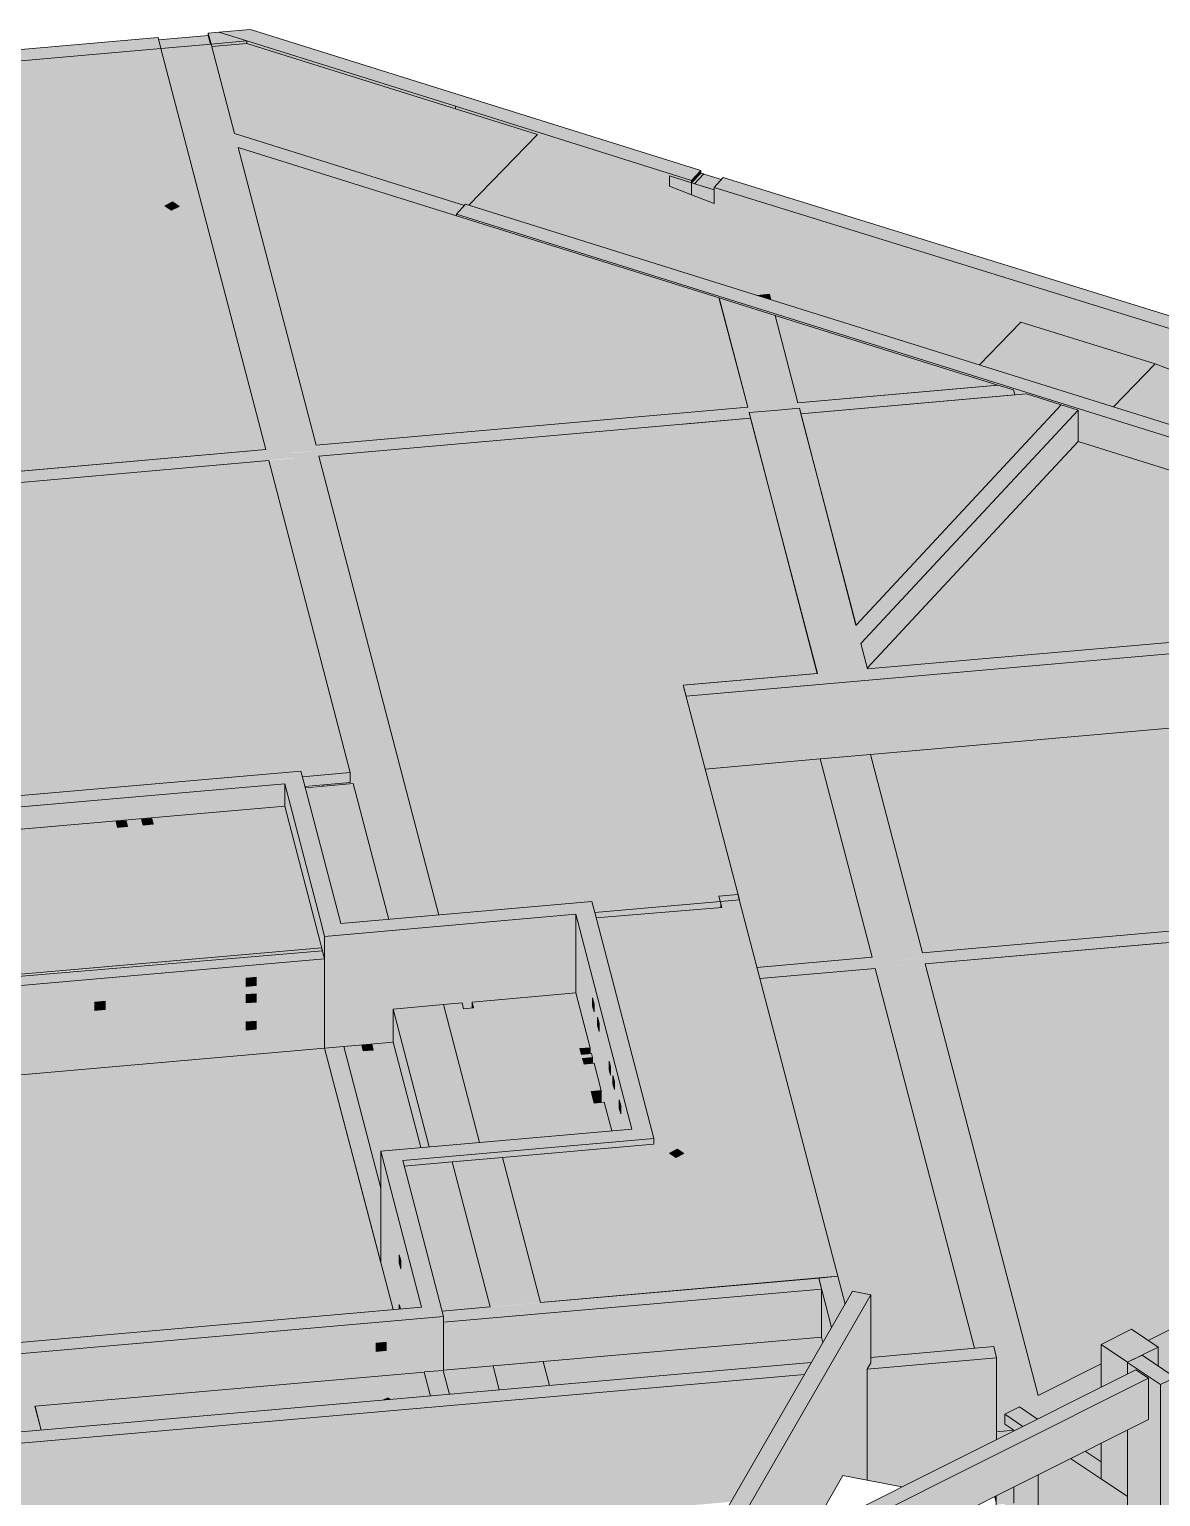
# Model space of a CAD drawing. Extents: x -2131 to 52870, y -3196 to 88043.
# Drawn here: x 13891 to 15005, y 64541 to 65985 of the extents above; entities that cross this region are included whole.
import ezdxf

# ---------------------------------------------------------------- set-up
doc = ezdxf.new("R2010")
doc.units = 0
for name, color, linetype, lineweight in [('A-FLOR', 7, 'Continuous', 25), ('S-BEAM', 7, 'Continuous', 25), ('S-COLS', 7, 'Continuous', 25), ('S-FNDN', 7, 'Continuous', 25)]:
    doc.layers.add(name, color=color, linetype=linetype, lineweight=lineweight)

msp = doc.modelspace()

# ---------------------------------------------------------------- hatches: boundary and pattern name
at = {"layer": 'A-FLOR', "true_color": 0xbfbfbf}
h = msp.add_hatch(color=9, dxfattribs=at)
h.paths.add_polyline_path([(13673.35, 65531.936), (14124.31, 65571.585), (14021.029, 65966.314), (13570.069, 65926.662), (13671.032, 65540.796)], flags=0)
h.paths.add_polyline_path([(14031.455, 65807.134), (14024.919, 65811.522), (14032.488, 65815.31), (14039.023, 65810.923), (14031.917, 65807.365)], flags=0)
h.paths.add_polyline_path([(13607.939, 65820.624), (13601.404, 65825.012), (13608.973, 65828.8), (13615.508, 65824.413)], flags=0)
for points in [[(14319.824, 65811.774), (14321.288, 65812.946), (14324.319, 65811.998), (14391.824, 65881.611), (14105.012, 65971.254), (14071.103, 65968.216), (14093.836, 65882.438), (14318.409, 65812.217)], [(14826.923, 65654.839), (14867.699, 65696.889), (14521.048, 65831.118), (14391.824, 65881.611), (14324.319, 65811.998), (14607.914, 65723.321), (14620.26, 65724.406), (14622.134, 65718.875), (14796.629, 65664.312)], [(14173.745, 65575.931), (14598.758, 65613.306), (14570.622, 65720.838), (14097.087, 65868.907), (14170.134, 65589.732)], [(14031.455, 65807.134), (14032.488, 65807.651), (14032.488, 65815.31), (14024.919, 65811.522), (14025.811, 65810.923)], [(14032.488, 65807.651), (14038.781, 65811.085), (14032.488, 65815.31), (14032.488, 65810.923)], [(14648.192, 65617.653), (14845.206, 65634.978), (14625.7, 65703.615), (14645.977, 65626.119)], [(14958.934, 65613.561), (14999.807, 65655.943), (14867.699, 65696.858), (14826.946, 65654.832), (14952.492, 65615.575)], [(15404.009, 65399.472), (15470.836, 65468.341), (15472.376, 65469.068), (15477.072, 65473.911), (15000.032, 65655.943), (14958.934, 65613.561), (15348.789, 65491.657), (15349.228, 65444.182), (15356.104, 65417.903), (15363.621, 65415.011)], [(14705.478, 65398.713), (14907.258, 65615.575), (14872.926, 65626.226), (14651.042, 65606.763), (14705.313, 65399.345)], [(14294.805, 65113.251), (14445.333, 65126.487), (14448.38, 65115.597), (14581.396, 65127.293), (14589.12, 65133.359), (14535.511, 65339.595), (14667.341, 65351.187), (14601.607, 65602.417), (14176.593, 65565.046), (14294.624, 65113.945)], [(14716.616, 65355.519), (15176.553, 65395.961), (15148.316, 65509.235), (14923.981, 65579.383), (14716.412, 65356.3)], [(13754.814, 65219.51), (14158.839, 65255.035), (14160.297, 65249.46), (14207.508, 65253.611), (14127.159, 65560.695), (13675.924, 65521.022), (13748.801, 65242.494)], [(14705.371, 65398.599), (14705.371, 65399.121), (14705.341, 65398.713)], [(14770.725, 65076.011), (15235.562, 65116.93), (15186.795, 65312.386), (14719.65, 65271.215), (14769.601, 65080.306)], [(14607.876, 65061.675), (14721.292, 65071.659), (14670.191, 65266.962), (14556.841, 65256.865), (14600.622, 65089.398)], [(14162.798, 65239.902), (14207.508, 65243.833), (14207.508, 65253.611), (14160.376, 65249.158), (14162.12, 65242.494)], [(14198.16, 65104.753), (14245.371, 65108.904), (14210.357, 65242.721), (14163.147, 65238.57), (14197.395, 65107.676)], [(14003.578, 65201.738), (14011.936, 65202.605), (14011.936, 65208.329), (14002.103, 65207.376), (14002.658, 65205.255)], [(13978.395, 65199.524), (13986.763, 65200.391), (13986.763, 65206.123), (13976.895, 65205.255), (13978.168, 65200.391)], [(13986.763, 65200.26), (13988.262, 65200.391), (13986.763, 65205.255), (13986.763, 65200.391)], [(14011.936, 65202.473), (14013.434, 65202.605), (14011.936, 65207.463), (14011.936, 65202.605)], [(14449.524, 65110.468), (14571.672, 65120.813), (14571.672, 65126.438), (14448.222, 65115.445), (14448.615, 65113.945)], [(14571.672, 65120.69), (14573.146, 65120.813), (14571.672, 65126.438), (14571.672, 65120.813)], [(14884.746, 64640.236), (14946.724, 64671.26), (14946.724, 64690.485), (14976.62, 64705.45), (14993.236, 64694.542), (15305.22, 64850.71), (15238.418, 65106.017), (14773.569, 65065.143), (14883.851, 64643.655)], [(14719.882, 64677.717), (14822.023, 64686.676), (14724.141, 65060.769), (14610.725, 65050.785), (14694.569, 64730.194), (14701.864, 64742.834), (14719.882, 64739.34), (14719.882, 64688.34)], [(14334.621, 64889.376), (14464.905, 64900.832), (14457.523, 64929.043), (14447.63, 64928.178), (14444.65, 64939.643), (14454.524, 64940.506), (14447.517, 64967.284), (14437.64, 64966.422), (14436.15, 64972.154), (14446.018, 64973.016), (14444.65, 64976.869), (14435.113, 64976.036), (14433.65, 64981.771), (14443.502, 64982.631), (14429.397, 65036.536), (14327.454, 65027.573), (14328.932, 65021.887), (14319.044, 65021.023), (14317.567, 65026.703), (14299.113, 65025.081), (14334.017, 64891.683)], [(14327.454, 65021.758), (14328.932, 65021.887), (14327.454, 65027.573), (14327.454, 65021.887)], [(13865.818, 64691.018), (14249.586, 64724.762), (14182.224, 64982.21), (13798.458, 64948.466), (13865.625, 64691.755)], [(14220.25, 64979.448), (14228.648, 64980.312), (14228.648, 64986.045), (14218.791, 64985.062), (14220.025, 64980.312)], [(14228.648, 64980.182), (14230.138, 64980.312), (14228.648, 64985.916), (14228.648, 64980.312)], [(14435.113, 64976.036), (14443.502, 64976.9), (14443.502, 64982.631), (14433.623, 64981.768), (14434.889, 64976.9)], [(14437.64, 64966.422), (14446.018, 64967.284), (14446.018, 64973.016), (14436.15, 64972.154), (14437.416, 64967.284)], [(14447.63, 64928.178), (14454.524, 64929.043), (14454.524, 64940.506), (14444.65, 64939.643), (14447.406, 64929.043)], [(14528.236, 64874.573), (14529.27, 64875.09), (14529.27, 64882.749), (14521.701, 64878.961), (14522.593, 64878.362)], [(14529.27, 64875.09), (14535.511, 64878.559), (14529.27, 64882.749), (14529.27, 64878.362)], [(14297.964, 64723.312), (14345.174, 64727.463), (14307.833, 64870.176), (14260.657, 64865.897), (14296.938, 64727.236)], [(14394.608, 64731.81), (14394.608, 64731.814), (14391.714, 64742.871)], [(14403.654, 64649.979), (14661.317, 64672.58), (14672.812, 64692.496), (14671.437, 64697.751), (14397.458, 64673.66)], [(13903.237, 64606.086), (14239.56, 64635.586), (14244.544, 64638.08), (14247.254, 64636.261), (14286.357, 64639.69), (14280.167, 64663.347), (13897.068, 64629.661), (13897.069, 64629.66), (13899.037, 64622.137)], [(14305.143, 64641.338), (14354.217, 64645.643), (14348.023, 64669.313), (14298.952, 64664.999), (14304.537, 64643.655)], [(14239.56, 64635.586), (14244.544, 64636.023), (14244.544, 64638.08)], [(14244.544, 64636.023), (14247.254, 64636.261), (14244.544, 64638.08)], [(13903.203, 64606.083), (13903.237, 64606.086), (13898.99, 64622.137)]]:
    msp.add_hatch(color=9, dxfattribs=at).paths.add_polyline_path(points, flags=0)
h = msp.add_hatch(color=9, dxfattribs=at)
h.paths.add_polyline_path([(13795.605, 65047.357), (14180.153, 65078.126), (14142.903, 65220.493), (13808.608, 65191.099), (13810.111, 65185.357), (13800.214, 65184.524), (13798.721, 65190.23), (13784.463, 65188.976), (13785.966, 65183.234), (13776.079, 65182.364), (13774.576, 65188.107), (13759.13, 65186.749), (13789.629, 65070.194)], flags=0)
h.paths.add_polyline_path([(13978.395, 65199.524), (13976.895, 65205.255), (13986.772, 65206.086), (13988.262, 65200.391), (13982.63, 65199.896)], flags=0)
h.paths.add_polyline_path([(14003.578, 65201.738), (14002.081, 65207.463), (14011.969, 65208.205), (14013.434, 65202.605)], flags=0)
h = msp.add_hatch(color=9, dxfattribs=at)
h.paths.add_polyline_path([(14394.61, 64731.81), (14687.448, 64757.559), (14589.103, 65133.345), (14581.396, 65127.293), (14571.672, 65126.438), (14573.146, 65120.813), (14449.642, 65110.021), (14506.338, 64891.683), (14505.935, 64887.595), (14357.268, 64874.523), (14391.154, 64745.015)], flags=0)
h.paths.add_polyline_path([(14357.268, 64874.523), (14357.271, 64874.523), (14377.393, 64874.529)], flags=0)
h.paths.add_polyline_path([(14528.236, 64874.573), (14521.701, 64878.961), (14529.27, 64882.749), (14535.511, 64878.214)], flags=0)
h = msp.add_hatch(color=9, dxfattribs=at)
h.paths.add_polyline_path([(14237.53, 64844.284), (14237.53, 64880.839), (14276.85, 64884.296), (14249.679, 64988.141), (14201.009, 64983.861), (14232.9, 64861.981)], flags=0)
h.paths.add_polyline_path([(14220.25, 64979.448), (14218.76, 64985.181), (14228.648, 64986.045), (14230.138, 64980.312)], flags=0)
h = msp.add_hatch(color=9, dxfattribs=at)
h.paths.add_polyline_path([(15019.735, 64564.2), (15219.024, 64663.956), (15129.161, 64724.286), (15009.998, 64664.637), (15019.735, 64658.1), (15019.735, 64570.88)], flags=0)
h.paths.add_polyline_path([(14946.724, 64574.921), (14946.724, 64593.191), (14931.134, 64585.388)], flags=0)
at = {"layer": 'S-BEAM', "true_color": 0xbfbfbf}
for points in [[(12937.018, 65870.998), (13520.891, 65922.338), (13519.467, 65927.783), (13568.901, 65932.129), (13570.326, 65926.684), (14021.029, 65966.314), (14018.179, 65977.204), (12934.168, 65881.888), (12934.445, 65880.832)], [(14070.463, 65970.661), (14105.768, 65973.765), (14078.023, 65982.466), (14067.614, 65981.551), (14070.291, 65971.321)], [(14069.838, 65970.606), (14070.463, 65970.661), (14067.614, 65981.551), (14067.614, 65979.106), (14069.824, 65970.661)], [(14071.089, 65968.271), (14105.768, 65971.321), (14105.768, 65973.765), (14070.463, 65970.661), (14071.078, 65968.313)], [(14310.924, 65909.427), (14319.965, 65919.115), (14109.211, 65985.208), (14078.023, 65982.466), (14298.908, 65913.196)], [(14310.924, 65906.982), (14310.924, 65909.427), (14105.768, 65973.765), (14105.768, 65971.321), (14309.159, 65907.536)], [(14125.734, 65566.144), (14175.168, 65570.49), (14070.463, 65970.661), (14021.029, 65966.314), (14125.731, 65566.153)], [(14543.555, 65836.471), (14552.557, 65846.171), (14319.965, 65919.115), (14310.924, 65909.427), (14535.511, 65838.994)], [(14521.675, 65830.873), (14521.904, 65840.819), (14543.555, 65834.027), (14543.555, 65836.471), (14310.924, 65909.427), (14310.984, 65906.963), (14393.818, 65880.832), (14521.237, 65831.044)], [(14311.978, 65801.713), (14311.978, 65803.343), (14319.824, 65811.774), (14093.521, 65882.537), (14097.087, 65868.907), (14310.924, 65802.043)], [(14543.556, 65834.027), (14552.557, 65843.727), (14552.557, 65846.171), (14543.555, 65836.471)], [(14555.427, 65842.827), (14555.434, 65842.834), (14555.401, 65842.834)], [(15499.314, 65540.357), (15506.196, 65547.823), (15498.266, 65553.169), (14574.674, 65839.213), (14565.721, 65829.498), (15481.922, 65545.743)], [(15499.314, 65467.022), (15499.314, 65540.357), (14565.721, 65829.498), (14565.721, 65813.639), (14868.108, 65696.731), (15000.081, 65655.924), (15481.922, 65472.409), (15496.206, 65467.985), (15496.206, 65477.763), (15498.033, 65476.914), (15498.262, 65467.348)], [(15339.769, 65481.963), (15348.789, 65491.657), (14320.998, 65813.037), (14311.978, 65803.343), (15245.319, 65511.496)], [(15318.839, 65455.914), (15318.839, 65486.878), (15339.769, 65480.333), (15339.769, 65481.963), (14311.978, 65803.343), (14311.978, 65801.713), (14570.622, 65720.838), (14570.826, 65720.06), (14573.11, 65720.06), (14860.346, 65630.198), (14861.645, 65625.236), (14873.138, 65626.244), (14923.981, 65610.105), (14923.981, 65579.383), (15148.316, 65509.235), (15149.276, 65505.382), (15158.238, 65506.133), (15265.039, 65472.737)], [(14624.9, 65610.035), (14649.615, 65612.208), (14625.7, 65703.615), (14572.608, 65720.217), (14570.826, 65720.06), (14598.76, 65613.306), (14623.546, 65615.209), (14624.332, 65612.203)], [(14621.67, 65719.02), (14620.26, 65724.406), (14609.058, 65722.963), (14618.344, 65720.06)], [(14651.039, 65606.763), (14653.812, 65607.007), (14861.632, 65625.282), (14860.333, 65630.248), (14845.136, 65634.97), (14648.192, 65617.653), (14650.75, 65607.867)], [(14176.593, 65565.046), (14601.604, 65602.416), (14600.277, 65607.875), (14624.9, 65610.035), (14623.475, 65615.48), (14173.745, 65575.931), (14176.303, 65566.153)], [(14667.341, 65351.187), (14716.616, 65355.519), (14649.618, 65612.203), (14600.181, 65607.867), (14667.338, 65351.2)], [(14710.1, 65380.48), (14923.981, 65610.346), (14907.122, 65615.428), (14705.478, 65398.19), (14707.894, 65388.935)], [(14716.412, 65356.3), (14923.981, 65579.383), (14923.808, 65610.16), (14710.166, 65380.229), (14713.968, 65365.662)], [(13675.924, 65521.022), (14151.68, 65563.137), (14150.328, 65568.306), (14125.731, 65566.153), (14124.31, 65571.585), (13673.074, 65531.912), (13675.626, 65522.158)], [(14245.371, 65108.904), (14294.805, 65113.251), (14175.168, 65570.487), (14150.414, 65567.974), (14151.753, 65562.857), (14127.159, 65560.695), (14244.052, 65113.945)], [(14538.052, 65328.678), (15341.742, 65399.345), (15338.892, 65410.235), (14535.202, 65339.568), (14535.511, 65338.389)], [(14556.808, 65256.993), (15341.742, 65326.011), (15341.742, 65399.345), (14538.052, 65328.678), (14554.224, 65266.868)], [(14722.703, 65066.267), (14772.114, 65070.705), (14719.65, 65271.215), (14670.218, 65266.858), (14722.699, 65066.28)], [(13658.444, 65199.896), (14161.688, 65244.146), (14158.436, 65255), (13655.595, 65210.786), (13656.655, 65206.734)], [(14180.347, 65240.082), (14210.357, 65242.721), (14207.508, 65253.611), (14207.508, 65243.833), (14179.998, 65241.414), (14180.153, 65240.822)], [(13658.444, 65177.896), (13774.576, 65188.107), (13776.079, 65182.364), (13784.463, 65183.234), (13784.463, 65188.976), (13798.721, 65190.23), (13800.224, 65184.487), (13808.608, 65185.357), (13808.608, 65191.099), (14142.903, 65220.493), (14142.903, 65242.494), (13658.444, 65199.896), (13658.444, 65179.547)], [(14179.375, 65103.101), (14198.16, 65104.753), (14161.688, 65244.146), (14142.903, 65242.494), (14166.298, 65153.081)], [(14179.375, 65081.101), (14179.375, 65103.101), (14142.903, 65242.494), (14143.229, 65219.247), (14160.541, 65153.081)], [(14182.224, 65092.212), (14448.182, 65115.597), (14445.333, 65126.487), (14179.375, 65103.101), (14182.131, 65092.566)], [(14182.224, 64982.21), (14249.679, 64988.141), (14249.679, 65020.734), (14317.567, 65026.703), (14319.044, 65021.023), (14327.454, 65021.887), (14327.454, 65027.573), (14429.397, 65036.536), (14429.397, 65113.945), (14182.224, 65092.212), (14182.224, 64983.861)], [(14487.553, 64891.683), (14506.338, 64893.335), (14447.779, 65115.562), (14429.397, 65113.945), (14487.121, 64893.335)], [(14773.569, 65065.143), (15263.122, 65108.247), (15261.678, 65113.76), (15249.645, 65112.752), (15260.278, 65119.105), (14770.725, 65076.011), (14773.284, 65066.233)], [(14182.029, 64982.193), (14182.224, 64982.21), (14182.131, 65092.566), (14179.375, 65103.101), (14179.583, 65080.306), (14182.029, 65070.194), (14182.029, 64982.21)], [(13697.766, 65027.614), (14182.029, 65070.194), (14179.958, 65078.109), (13746.171, 65043.01), (13694.917, 65038.503)], [(14610.725, 65050.785), (14748.86, 65062.945), (14747.42, 65068.44), (14722.699, 65066.28), (14721.292, 65071.659), (14607.876, 65061.675), (14610.521, 65051.565)], [(14104.953, 65043.046), (14114.84, 65043.916), (14112.756, 65051.881), (14104.953, 65051.194), (14104.953, 65043.916)], [(14114.84, 65043.916), (14114.84, 65052.064), (14112.848, 65051.526), (14114.387, 65045.646)], [(14104.953, 65026.75), (14114.84, 65027.619), (14112.756, 65035.584), (14104.953, 65034.898), (14104.953, 65027.513)], [(14114.84, 65027.619), (14114.84, 65035.767), (14112.838, 65035.268), (14114.64, 65028.382)], [(13956.096, 65019.365), (13965.983, 65020.234), (13963.899, 65028.199), (13956.096, 65027.513), (13956.096, 65020.234)], [(13965.983, 65020.234), (13965.983, 65028.382), (13963.939, 65028.047), (13964.51, 65025.864)], [(14285.186, 64885.029), (14334.621, 64889.376), (14298.908, 65025.063), (14249.679, 65020.734), (14283.445, 64891.683)], [(14276.85, 64884.296), (14285.186, 64885.029), (14249.679, 65020.734), (14249.679, 64988.141), (14274.917, 64891.683)], [(14446.018, 65023.535), (14447.517, 65023.667), (14447.517, 65025.952), (14446.018, 65031.684), (14446.018, 65025.187)], [(14447.517, 65017.804), (14447.327, 65023.65), (14446.018, 65023.535)], [(14104.953, 64999.86), (14114.84, 65000.73), (14112.756, 65008.695), (14104.953, 65008.009), (14104.953, 65000.73)], [(14114.84, 65000.73), (14114.84, 65008.878), (14112.756, 65008.695), (14113.119, 65007.307)], [(14451.026, 65004.39), (14452.527, 65004.522), (14452.337, 65007.531), (14451.027, 65011.665), (14451.026, 65004.396)], [(14452.525, 64998.658), (14452.527, 64998.658), (14452.527, 65004.522), (14451.027, 65004.39), (14452.519, 64998.682)], [(14237.53, 64770.837), (14237.53, 64844.284), (14201.009, 64983.861), (14182.224, 64982.21), (14232.724, 64789.206)], [(14462.301, 64961.302), (14463.801, 64961.434), (14463.801, 64963.719), (14462.301, 64968.106), (14462.301, 64962.954)], [(14463.801, 64955.571), (14463.801, 64961.434), (14462.301, 64961.302)], [(14466.015, 64947.109), (14467.515, 64947.241), (14467.515, 64949.526), (14466.015, 64955.257), (14466.015, 64948.761)], [(14467.515, 64941.378), (14467.515, 64947.241), (14466.015, 64947.109), (14466.851, 64943.912)], [(14472.261, 64923.237), (14473.761, 64923.369), (14473.761, 64925.654), (14472.261, 64931.385), (14472.261, 64924.889)], [(14473.761, 64917.505), (14473.761, 64923.369), (14472.261, 64923.237)], [(14259.164, 64871.601), (14487.553, 64891.683), (14484.704, 64902.573), (14256.315, 64882.491)], [(14260.623, 64866.025), (14487.553, 64885.979), (14487.553, 64891.683), (14259.164, 64871.601), (14260.614, 64866.061)], [(14487.553, 64885.979), (14506.338, 64887.631), (14505.935, 64893.299), (14487.553, 64891.413), (14487.553, 64887.595)], [(14280.57, 64716.346), (14299.355, 64717.998), (14256.315, 64882.491), (14237.53, 64880.839), (14280.548, 64716.43)], [(14345.174, 64727.463), (14394.608, 64731.81), (14357.261, 64874.523), (14307.833, 64870.176), (14340.582, 64745.015)], [(14255.686, 64770.709), (14257.185, 64770.84), (14257.185, 64773.125), (14255.686, 64778.857), (14255.686, 64770.837)], [(14257.185, 64764.977), (14257.185, 64770.84), (14255.686, 64770.709), (14256.315, 64768.303)], [(14299.355, 64712.294), (14671.484, 64745.015), (14668.484, 64755.891), (14297.998, 64723.184), (14299.355, 64716.346)], [(14681.337, 64707.267), (14694.569, 64730.194), (14687.197, 64757.537), (14668.642, 64755.905), (14678.945, 64716.43)], [(14299.355, 64665.034), (14671.484, 64697.751), (14671.484, 64745.015), (14299.355, 64712.294), (14299.355, 64669.313)], [(14494.611, 64349.018), (14719.882, 64739.34), (14701.864, 64742.834), (14476.593, 64352.513)], [(14672.812, 64692.496), (14681.337, 64707.267), (14671.484, 64744.399), (14671.484, 64697.571)], [(13877.049, 64680.865), (14280.548, 64716.43), (14277.72, 64727.236), (13874.2, 64691.755)], [(14255.686, 64725.298), (14256.88, 64725.403), (14255.686, 64729.967), (14255.686, 64727.236)], [(14280.57, 64663.379), (14299.355, 64665.034), (14298.908, 64717.959), (14280.57, 64716.087), (14280.57, 64664.995)], [(14232.875, 64683.633), (14242.762, 64684.503), (14240.678, 64692.468), (14232.875, 64691.782), (14232.875, 64684.503)], [(14242.762, 64684.503), (14242.762, 64692.651), (14240.794, 64692.025), (14240.931, 64691.503)], [(14354.217, 64645.643), (14403.654, 64649.979), (14397.458, 64673.66), (14348.023, 64669.313), (14352.058, 64653.893)], [(14286.357, 64639.69), (14305.143, 64641.338), (14298.908, 64664.991), (14280.169, 64663.343), (14285.32, 64643.655)], [(14542.175, 64431.43), (14993.236, 64657.215), (14980.818, 64665.552), (14553.986, 64451.895)], [(14542.175, 64390.689), (14993.236, 64616.474), (14993.236, 64657.215), (14542.175, 64431.43), (14542.175, 64425.33)], [(13853.8, 64601.749), (13903.203, 64606.083), (13897.015, 64629.657), (13847.636, 64625.305), (13847.793, 64624.706)], [(14972.677, 64408.74), (14972.677, 64540.644), (14916.753, 64578.189), (14884.601, 64562.095), (14884.601, 64467.87), (14947.966, 64425.33)], [(14972.676, 64540.645), (14972.676, 64540.866), (14946.724, 64558.289), (14946.724, 64574.921), (14931.134, 64585.388), (14916.753, 64578.189), (14972.537, 64540.739)], [(14843.544, 64532.721), (14843.544, 64541.543), (14841.503, 64540.522)]]:
    msp.add_hatch(color=9, dxfattribs=at).paths.add_polyline_path(points, flags=0)
h = msp.add_hatch(color=9, dxfattribs=at)
h.paths.add_polyline_path([(14883.95, 64617.063), (14946.724, 64648.485), (14946.724, 64671.26), (14856.173, 64625.933), (14857.96, 64624.734), (14866.426, 64628.828), (14880.868, 64619.133)], flags=0)
h.paths.add_polyline_path([(15009.998, 64664.637), (15227.367, 64773.444), (15227.367, 64800.329), (15265.211, 64819.272), (15277.629, 64810.935), (15277.629, 64798.603), (15760.967, 65040.545), (15760.967, 65067.429), (15798.811, 65086.373), (15811.229, 65078.036), (15811.229, 65065.704), (16025.353, 65172.886), (16025.353, 65211.182), (14993.236, 64694.295), (15002.762, 64687.9), (15002.762, 64669.495), (15008.716, 64665.497)], flags=0)
h.paths.add_polyline_path([(16081.392, 65227.822), (16088.247, 65231.726), (16078.913, 65237.992), (16071.654, 65234.359), (16081.389, 65227.824)], flags=0)
h = msp.add_hatch(color=9, dxfattribs=at)
h.paths.add_polyline_path([(14464.905, 64900.832), (14484.704, 64902.573), (14429.397, 65113.945), (14429.397, 65036.536), (14443.502, 64982.631), (14443.502, 64976.769), (14445.001, 64976.9), (14446.018, 64972.154), (14446.018, 64967.153), (14447.63, 64966.853), (14454.524, 64940.506), (14454.524, 64928.781), (14457.523, 64929.043), (14464.449, 64902.573)], flags=0)
h.paths.add_polyline_path([(14473.761, 64917.505), (14472.261, 64924.889), (14472.261, 64931.385), (14473.761, 64925.654), (14473.761, 64923.237)], flags=0)
h.paths.add_polyline_path([(14467.515, 64941.378), (14466.015, 64948.761), (14466.015, 64955.257), (14467.515, 64948.761), (14467.515, 64942.377)], flags=0)
h.paths.add_polyline_path([(14463.801, 64955.571), (14462.301, 64961.302), (14462.301, 64969.451), (14463.801, 64962.954), (14463.801, 64961.302)], flags=0)
h.paths.add_polyline_path([(14452.527, 64998.658), (14452.519, 64998.682), (14451.026, 65004.396), (14451.027, 65012.538), (14452.527, 65005.507)], flags=0)
h.paths.add_polyline_path([(14447.517, 65017.804), (14446.018, 65023.535), (14446.018, 65031.684), (14447.517, 65025.187), (14447.517, 65023.034)], flags=0)
h = msp.add_hatch(color=9, dxfattribs=at)
h.paths.add_polyline_path([(13697.766, 64939.612), (14182.029, 64982.21), (14182.029, 65070.194), (13697.766, 65027.614), (13697.766, 64939.747)], flags=0)
h.paths.add_polyline_path([(13806.985, 64973.66), (13806.985, 64981.809), (13816.871, 64982.678), (13816.871, 64974.53)], flags=0)
h.paths.add_polyline_path([(14104.953, 64999.86), (14104.953, 65008.009), (14114.84, 65008.878), (14114.84, 65000.73)], flags=0)
h.paths.add_polyline_path([(13806.985, 65000.55), (13806.985, 65008.698), (13816.871, 65009.567), (13816.871, 65001.419)], flags=0)
h.paths.add_polyline_path([(13806.985, 65016.846), (13806.985, 65024.995), (13816.871, 65025.864), (13816.871, 65017.716)], flags=0)
h.paths.add_polyline_path([(13956.096, 65019.365), (13956.096, 65027.513), (13965.983, 65028.382), (13965.983, 65020.234)], flags=0)
h.paths.add_polyline_path([(14104.953, 65026.75), (14104.953, 65034.898), (14114.84, 65035.767), (14114.778, 65027.614), (14113.634, 65027.513)], flags=0)
h.paths.add_polyline_path([(14104.953, 65043.046), (14104.953, 65051.194), (14114.84, 65052.064), (14114.84, 65043.916)], flags=0)
h = msp.add_hatch(color=9, dxfattribs=at)
h.paths.add_polyline_path([(14843.839, 64604.452), (14860.841, 64605.947), (14851.922, 64611.934), (14851.922, 64621.712), (14857.96, 64624.734), (14856.173, 64625.933), (14884.746, 64640.236), (14773.569, 65065.12), (14724.141, 65060.769), (14822.023, 64686.676), (14840.996, 64688.34), (14843.839, 64677.449), (14843.839, 64604.523)], flags=0)
h.paths.add_polyline_path([(14748.86, 65062.945), (14773.562, 65065.169), (14772.114, 65070.611), (14747.42, 65068.44), (14748.498, 65064.327)], flags=0)
h = msp.add_hatch(color=9, dxfattribs=at)
h.paths.add_polyline_path([(14249.586, 64724.762), (14255.686, 64725.298), (14255.686, 64729.967), (14257.185, 64725.43), (14277.72, 64727.236), (14237.53, 64880.287), (14237.564, 64770.709), (14248.938, 64727.236)], flags=0)
h.paths.add_polyline_path([(14257.185, 64764.977), (14255.686, 64772.433), (14255.686, 64778.857), (14257.185, 64772.489)], flags=0)
h = msp.add_hatch(color=9, dxfattribs=at)
h.paths.add_polyline_path([(14521.779, 64265.718), (14537.307, 64292.623), (14562.667, 64287.675), (14592.845, 64339.963), (14592.845, 64388.852), (14614.921, 64427.103), (14542.175, 64390.689), (14542.175, 64431.43), (14494.611, 64349.018), (14494.611, 64275.684), (14497.994, 64281.545), (14519.453, 64267.266)], flags=0)
h.paths.add_polyline_path([(14640.415, 64422.386), (14654.601, 64446.965), (14615.291, 64427.289), (14632.44, 64423.943)], flags=0)
h.paths.add_polyline_path([(14553.986, 64451.895), (14670.335, 64510.135), (14670.335, 64523.118), (14692.935, 64561.524), (14716.267, 64556.971), (14716.267, 64666.26), (14719.882, 64672.524), (14719.882, 64739.34), (14603.328, 64537.388)], flags=0)
h = msp.add_hatch(color=9, dxfattribs=at)
h.paths.add_polyline_path([(13877.049, 64627.899), (14280.57, 64663.632), (14280.57, 64716.346), (13877.049, 64680.865), (13877.049, 64627.901)], flags=0)
h.paths.add_polyline_path([(14232.875, 64683.633), (14232.875, 64691.782), (14242.762, 64692.651), (14242.762, 64684.503)], flags=0)
h = msp.add_hatch(color=9, dxfattribs=at)
h.paths.add_polyline_path([(13285.084, 64540.726), (14654.545, 64660.846), (14661.317, 64672.58), (13285.084, 64551.865), (13285.084, 64540.728)], flags=0)
h.paths.add_polyline_path([(14716.267, 64666.26), (14843.839, 64677.449), (14840.996, 64688.34), (14719.882, 64677.449), (14719.882, 64672.524), (14718.483, 64670.099)], flags=0)
h = msp.add_hatch(color=9, dxfattribs=at)
h.paths.add_polyline_path([(13285.084, 64421.76), (14582.224, 64535.537), (14654.545, 64660.846), (13285.084, 64540.726), (13285.084, 64526.999)], flags=0)
h.paths.add_polyline_path([(14750.48, 64550.296), (14750.584, 64550.305), (14843.839, 64596.985), (14843.839, 64677.449), (14716.267, 64666.26), (14716.267, 64556.971), (14719.882, 64556.266)], flags=0)
h = msp.add_hatch(color=9, dxfattribs=at)
h.paths.add_polyline_path([(14843.544, 64532.721), (14860.841, 64534.242), (14860.841, 64550.201), (14843.544, 64541.543), (14843.544, 64534.242)], flags=0)
h.paths.add_polyline_path([(14843.839, 64596.985), (14860.841, 64605.947), (14843.839, 64604.452), (14843.839, 64599.774)], flags=0)
at = {"layer": 'S-COLS', "true_color": 0xc0c0c0}
for points in [[(14021.029, 65966.314), (14069.824, 65970.661), (14067.614, 65979.106), (14018.805, 65974.814), (14020.531, 65968.216)], [(14565.651, 65827.096), (14565.721, 65827.171), (14565.958, 65829.755), (14572.941, 65837.332), (14552.557, 65843.727), (14543.556, 65834.027), (14563.988, 65827.617)], [(14565.651, 65813.688), (14565.651, 65827.096), (14521.676, 65840.888), (14521.676, 65830.874), (14554.99, 65817.854)], [(14565.651, 65813.688), (14565.721, 65814.109), (14565.651, 65814.017)], [(15005.354, 64386.802), (15005.354, 64650.902), (14972.676, 64672.84), (14972.676, 64661.476), (14980.818, 64665.552), (14993.236, 64657.215), (14993.236, 64616.474), (14972.676, 64606.182), (14972.677, 64408.739), (15005.351, 64386.804)], [(15005.355, 64518.706), (15019.735, 64525.904), (15019.735, 64658.1), (15005.354, 64650.902), (15005.354, 64518.707)], [(14869.57, 64609.865), (14883.95, 64617.063), (14866.139, 64628.828), (14851.922, 64621.712), (14866.487, 64611.934)]]:
    msp.add_hatch(color=9, dxfattribs=at).paths.add_polyline_path(points, flags=0)
at = {"layer": 'S-COLS', "lineweight": 9, "true_color": 0x8080ff}
msp.add_hatch(color=171, dxfattribs=at).paths.add_polyline_path([(14972.866, 64672.934), (15002.76, 64687.902), (14976.62, 64705.45), (14946.724, 64690.485), (14972.863, 64672.936)], flags=0)
at = {"layer": 'S-COLS', "true_color": 0x0080ff}
h = msp.add_hatch(color=150, dxfattribs=at)
h.paths.add_polyline_path([(14972.676, 64540.866), (14972.676, 64606.182), (14946.724, 64593.191), (14946.724, 64558.289), (14960.916, 64548.761)], flags=0)
h.paths.add_polyline_path([(14946.724, 64648.485), (14972.676, 64661.476), (14972.676, 64673.062), (14946.724, 64690.485), (14946.724, 64657.215)], flags=0)
msp.add_hatch(color=150, dxfattribs=at).paths.add_polyline_path([(15002.762, 64669.495), (15002.762, 64687.9), (14987.057, 64680.038), (14999.472, 64671.703)], flags=0)
at = {"layer": 'S-COLS', "true_color": 0x8080ff}
msp.add_hatch(color=171, dxfattribs=at).paths.add_polyline_path([(15005.354, 64650.902), (15019.735, 64658.1), (14987.057, 64680.038), (14972.866, 64672.713), (15002.762, 64652.642)], flags=0)
at = {"layer": 'S-COLS', "true_color": 0xc0c0c0}
h = msp.add_hatch(color=9, dxfattribs=at)
h.paths.add_polyline_path([(14884.6, 64467.869), (14884.6, 64562.095), (14860.841, 64550.201), (14860.841, 64534.242), (14851.922, 64533.458), (14851.922, 64489.808), (14868.174, 64478.897)], flags=0)
h.paths.add_polyline_path([(14860.841, 64605.495), (14869.57, 64609.865), (14851.922, 64621.712), (14851.922, 64611.934), (14860.841, 64605.947)], flags=0)

# ---------------------------------------------------------------- linework, layer by layer
at = {"layer": 'A-FLOR', "lineweight": 9}
for p, q in [((14021.029, 65966.314), (13570.069, 65926.662)), ((14124.31, 65571.585), (14021.029, 65966.314)), ((14105.768, 65971.321), (14071.089, 65968.271)), ((14391.824, 65881.611), (14105.768, 65971.321)), ((14391.824, 65881.612), (14324.319, 65811.998)), ((14311.978, 65801.713), (14097.087, 65868.907)), ((14097.087, 65868.907), (14173.745, 65575.931)), ((14024.919, 65811.522), (14032.488, 65815.31)), ((14032.488, 65815.31), (14039.023, 65810.923)), ((14032.488, 65815.31), (14032.488, 65807.651)), ((14031.455, 65807.134), (14024.919, 65811.522)), ((14039.023, 65810.923), (14031.455, 65807.134)), ((14570.622, 65720.838), (14311.978, 65801.713)), ((14598.758, 65613.306), (14570.622, 65720.838)), ((14845.206, 65634.978), (14625.7, 65703.615)), ((14625.7, 65703.615), (14648.192, 65617.653)), ((14826.923, 65654.839), (14867.699, 65696.889)), ((14867.699, 65696.858), (14826.946, 65654.832)), ((14999.98, 65655.889), (14867.699, 65696.858)), ((15000.032, 65655.943), (14958.934, 65613.561)), ((15477.072, 65473.911), (15000.032, 65655.943)), ((14648.192, 65617.653), (14845.211, 65634.977)), ((14173.745, 65575.931), (14598.758, 65613.306)), ((14873.138, 65626.244), (14651.042, 65606.763)), ((14705.478, 65398.713), (14907.258, 65615.575)), ((14907.258, 65615.575), (14873.138, 65626.244)), ((14601.607, 65602.417), (14535.511, 65596.605)), ((14667.341, 65351.187), (14601.607, 65602.417)), ((14651.042, 65606.763), (14705.478, 65398.713)), ((13673.35, 65531.936), (14124.31, 65571.585)), ((14923.981, 65579.383), (14716.412, 65356.3)), ((15148.316, 65509.235), (14923.981, 65579.383)), ((14127.159, 65560.695), (13675.924, 65521.022)), ((14207.508, 65253.611), (14127.159, 65560.695)), ((14176.593, 65565.046), (14294.805, 65113.251)), ((14535.202, 65339.568), (14667.341, 65351.187)), ((14590.534, 65128.096), (14535.202, 65339.568)), ((15186.82, 65312.389), (14719.625, 65271.309)), ((14670.191, 65266.962), (14556.808, 65256.993)), ((14721.292, 65071.659), (14670.191, 65266.962)), ((14719.625, 65271.309), (14770.725, 65076.011)), ((14160.297, 65249.46), (14207.508, 65253.611)), ((14207.508, 65253.611), (14207.508, 65243.833)), ((14207.508, 65243.833), (14162.798, 65239.902)), ((14210.357, 65242.721), (14163.147, 65238.57)), ((14245.371, 65108.904), (14210.357, 65242.721)), ((14142.903, 65220.493), (13808.608, 65191.099)), ((14002.081, 65207.463), (14011.936, 65208.329)), ((14011.936, 65208.329), (14013.434, 65202.605)), ((14011.936, 65202.473), (14011.936, 65208.329)), ((14180.153, 65078.126), (14142.903, 65220.493)), ((13976.895, 65205.255), (13986.763, 65206.123)), ((13978.395, 65199.524), (13976.895, 65205.255)), ((13988.262, 65200.391), (13978.395, 65199.524)), ((13986.763, 65206.123), (13988.262, 65200.391)), ((13986.763, 65200.26), (13986.763, 65206.123)), ((14003.578, 65201.738), (14002.081, 65207.463)), ((14013.434, 65202.605), (14003.578, 65201.738)), ((14448.185, 65115.58), (14590.534, 65128.096)), ((14589.12, 65133.359), (14570.294, 65131.701)), ((14570.294, 65131.701), (14573.146, 65120.813)), ((14687.448, 64757.559), (14589.12, 65133.359)), ((14573.146, 65120.813), (14449.524, 65110.468)), ((14770.725, 65076.011), (15235.562, 65116.93)), ((13796.053, 65045.646), (14180.153, 65078.126)), ((14180.153, 65078.126), (14180.153, 65077.363)), ((15005.996, 65085.581), (14773.569, 65065.143)), ((14607.876, 65061.675), (14721.292, 65071.659)), ((14773.569, 65065.143), (14884.746, 64640.236)), ((14724.141, 65060.769), (14610.725, 65050.785)), ((14822.023, 64686.676), (14724.141, 65060.769)), ((14429.397, 65036.536), (14327.454, 65027.573)), ((14443.502, 64982.631), (14429.397, 65036.536)), ((14317.567, 65026.703), (14299.113, 65025.081)), ((14299.113, 65025.081), (14334.621, 64889.376)), ((14319.044, 65021.023), (14317.567, 65026.703)), ((14328.932, 65021.887), (14319.044, 65021.023)), ((14327.454, 65027.573), (14328.932, 65021.887)), ((14327.454, 65021.758), (14327.454, 65027.573)), ((14182.224, 64982.21), (13798.458, 64948.466)), ((14249.586, 64724.762), (14182.224, 64982.21)), ((14249.679, 64988.141), (14201.009, 64983.861)), ((14201.009, 64983.861), (14237.53, 64844.284)), ((14218.76, 64985.181), (14228.648, 64986.045)), ((14220.25, 64979.448), (14218.76, 64985.181)), ((14230.138, 64980.312), (14220.25, 64979.448)), ((14228.648, 64986.045), (14230.138, 64980.312)), ((14228.648, 64980.182), (14228.648, 64986.045)), ((14276.85, 64884.296), (14249.679, 64988.141)), ((14433.623, 64981.768), (14443.502, 64982.631)), ((14435.113, 64976.036), (14433.623, 64981.768)), ((14445.001, 64976.9), (14435.113, 64976.036)), ((14443.502, 64982.631), (14443.502, 64976.769)), ((14446.018, 64973.016), (14445.001, 64976.9)), ((14436.15, 64972.154), (14446.018, 64973.016)), ((14437.64, 64966.422), (14436.15, 64972.154)), ((14447.517, 64967.284), (14437.64, 64966.422)), ((14446.018, 64973.016), (14446.018, 64967.153)), ((14454.524, 64940.506), (14447.517, 64967.284)), ((14444.65, 64939.643), (14454.524, 64940.506)), ((14447.63, 64928.178), (14444.65, 64939.643)), ((14454.524, 64940.506), (14454.524, 64928.781)), ((14457.523, 64929.043), (14447.63, 64928.178)), ((14464.905, 64900.832), (14457.523, 64929.043)), ((14505.935, 64887.595), (14357.268, 64874.523)), ((14521.701, 64878.961), (14529.27, 64882.749)), ((14528.236, 64874.573), (14521.701, 64878.961)), ((14535.805, 64878.362), (14528.236, 64874.573)), ((14529.27, 64882.749), (14535.805, 64878.362)), ((14529.27, 64882.749), (14529.27, 64875.09)), ((14307.834, 64870.177), (14260.623, 64866.025)), ((14357.268, 64874.523), (14394.61, 64731.81)), ((14993.025, 64694.437), (15305.22, 64850.71)), ((14394.61, 64731.81), (14687.448, 64757.559)), ((14297.964, 64723.312), (14345.175, 64727.463)), ((14671.437, 64697.751), (14397.458, 64673.66)), ((14672.812, 64692.496), (14671.437, 64697.751)), ((14397.458, 64673.66), (14403.654, 64649.979)), ((14280.167, 64663.347), (13897.068, 64629.661)), ((14286.357, 64639.69), (14280.167, 64663.347)), ((14298.952, 64664.999), (14305.143, 64641.338)), ((14348.024, 64669.313), (14299.355, 64665.034)), ((14884.746, 64640.236), (14946.724, 64671.26)), ((14239.56, 64635.586), (14244.544, 64638.08)), ((14244.544, 64638.08), (14247.254, 64636.261)), ((14244.544, 64638.08), (14244.544, 64636.023)), ((13897.068, 64629.661), (13903.237, 64606.086))]:
    msp.add_line(p, q, dxfattribs=at)
at = {"layer": 'S-BEAM', "lineweight": 9}
for p, q in [((14018.179, 65977.204), (12934.168, 65881.888)), ((14021.029, 65966.314), (14018.179, 65977.204)), ((14078.023, 65982.466), (14067.614, 65981.551)), ((14067.614, 65981.551), (14070.463, 65970.661)), ((14067.614, 65979.106), (14067.614, 65981.551)), ((14070.463, 65970.661), (14105.768, 65973.765)), ((14109.211, 65985.208), (14078.023, 65982.466)), ((14078.023, 65982.466), (14105.768, 65973.765)), ((14105.768, 65973.765), (14078.023, 65982.466)), ((14105.768, 65973.765), (14310.924, 65909.427)), ((14105.768, 65971.321), (14105.768, 65973.765)), ((14319.965, 65919.115), (14109.211, 65985.208)), ((13570.326, 65926.684), (14021.029, 65966.314)), ((14070.463, 65970.661), (14021.029, 65966.314)), ((14021.029, 65966.314), (14124.31, 65571.585)), ((14093.521, 65882.537), (14070.463, 65970.661)), ((14552.557, 65846.171), (14319.965, 65919.115)), ((14310.924, 65906.983), (14310.924, 65909.427)), ((14310.924, 65909.427), (14543.555, 65836.471)), ((14310.924, 65909.427), (14310.924, 65906.983)), ((14319.824, 65811.774), (14093.521, 65882.537)), ((14173.745, 65575.931), (14097.087, 65868.907)), ((14097.087, 65868.907), (14311.978, 65801.713)), ((14543.555, 65836.471), (14552.557, 65846.171)), ((14552.557, 65843.727), (14543.555, 65834.027)), ((14552.557, 65843.727), (14543.555, 65834.027)), ((14552.557, 65846.171), (14552.557, 65843.727)), ((14555.434, 65842.834), (14552.557, 65843.727)), ((14521.675, 65830.873), (14521.675, 65840.889)), ((14521.675, 65840.889), (14543.555, 65834.027)), ((14543.555, 65834.027), (14543.555, 65836.471)), ((14543.555, 65834.027), (14543.555, 65822.323)), ((14543.558, 65834.026), (14546.471, 65833.123)), ((14555.434, 65842.834), (14546.471, 65833.123)), ((14565.721, 65829.498), (14574.674, 65839.213)), ((14565.721, 65813.639), (14565.721, 65829.498)), ((14565.721, 65829.498), (15499.314, 65540.357)), ((15498.266, 65553.169), (14574.674, 65839.213)), ((14311.978, 65803.343), (14320.998, 65813.037)), ((14311.978, 65801.713), (14311.978, 65803.343)), ((14311.978, 65803.343), (15339.769, 65481.963)), ((15348.789, 65491.657), (14320.998, 65813.037)), ((14570.826, 65720.06), (14572.608, 65720.217)), ((14570.826, 65720.06), (14598.758, 65613.306)), ((14625.7, 65703.615), (14572.608, 65720.217)), ((14607.914, 65723.321), (14620.26, 65724.406)), ((14620.26, 65724.406), (14621.67, 65719.02)), ((14648.192, 65617.653), (14625.7, 65703.615)), ((14845.206, 65634.978), (14648.192, 65617.653)), ((14845.206, 65634.978), (14860.333, 65630.248)), ((14860.333, 65630.248), (14861.632, 65625.282)), ((14598.758, 65613.306), (14173.745, 65575.931)), ((14624.9, 65610.035), (14649.617, 65612.208)), ((14649.618, 65612.203), (14624.9, 65610.035)), ((14649.615, 65612.208), (14651.038, 65606.763)), ((14705.371, 65398.599), (14649.618, 65612.203)), ((14651.042, 65606.763), (14861.632, 65625.282)), ((14907.258, 65615.575), (14705.478, 65398.713)), ((14923.981, 65610.346), (14907.258, 65615.575)), ((14176.594, 65565.042), (14601.607, 65602.416)), ((14600.181, 65607.867), (14624.9, 65610.035)), ((14624.9, 65610.035), (14600.181, 65607.867)), ((14601.604, 65602.416), (14600.181, 65607.867)), ((14600.181, 65607.867), (14667.181, 65351.172)), ((14710.1, 65380.48), (14923.981, 65610.346)), ((14923.981, 65579.383), (14923.981, 65610.346)), ((14124.31, 65571.585), (13673.35, 65531.936)), ((13675.924, 65521.022), (14127.159, 65560.695)), ((14127.159, 65560.695), (14207.508, 65253.611)), ((14294.805, 65113.251), (14176.593, 65565.046)), ((15338.892, 65410.235), (14716.616, 65355.519)), ((14538.052, 65328.678), (15341.742, 65399.345)), ((14705.478, 65398.713), (14705.371, 65398.599)), ((14716.616, 65355.519), (14710.1, 65380.48)), ((14667.181, 65351.172), (14535.202, 65339.568)), ((14535.202, 65339.568), (14538.052, 65328.678)), ((14670.216, 65266.868), (14719.65, 65271.215)), ((14670.216, 65266.868), (14721.292, 65071.659)), ((14770.725, 65076.011), (14719.65, 65271.215)), ((14158.839, 65255.035), (13674.38, 65212.438)), ((14161.688, 65244.146), (14158.839, 65255.035)), ((13658.444, 65199.896), (14142.903, 65242.494)), ((14142.903, 65242.494), (14179.375, 65103.101)), ((14142.903, 65242.494), (14142.903, 65220.493)), ((14198.16, 65104.753), (14161.688, 65244.146)), ((14180.347, 65240.082), (14179.998, 65241.414)), ((14210.357, 65242.721), (14245.371, 65108.904)), ((14445.333, 65126.487), (14198.16, 65104.753)), ((14448.182, 65115.597), (14445.333, 65126.487)), ((14182.224, 65092.212), (14429.397, 65113.945)), ((14429.397, 65113.945), (14484.704, 64902.573)), ((14429.397, 65113.945), (14429.397, 65036.536)), ((14506.338, 64893.335), (14448.182, 65115.597)), ((15260.278, 65119.105), (14770.725, 65076.011)), ((14179.375, 65103.101), (14182.224, 65092.212)), ((14182.224, 65092.212), (14182.224, 64982.21)), ((14773.575, 65065.121), (15238.412, 65106.04)), ((14179.18, 65081.084), (13795.605, 65047.357)), ((14179.18, 65081.084), (14182.029, 65070.194)), ((13697.766, 65027.614), (14182.029, 65070.194)), ((14182.029, 65070.194), (14182.029, 64982.193)), ((14721.292, 65071.659), (14607.876, 65061.675)), ((14884.746, 64640.236), (14773.575, 65065.121)), ((14104.953, 65051.194), (14114.84, 65052.064)), ((14104.953, 65043.046), (14104.953, 65051.194)), ((14114.84, 65043.916), (14112.756, 65051.881)), ((14114.84, 65052.064), (14114.84, 65043.916)), ((14610.725, 65050.785), (14724.141, 65060.769)), ((14724.141, 65060.769), (14822.023, 64686.676)), ((14114.84, 65043.916), (14104.953, 65043.046)), ((14104.953, 65034.898), (14114.84, 65035.767)), ((14104.953, 65026.75), (14104.953, 65034.898)), ((14114.84, 65027.619), (14112.756, 65035.584)), ((14114.84, 65035.767), (14114.84, 65027.619)), ((13956.096, 65027.513), (13965.983, 65028.382)), ((13956.096, 65019.365), (13956.096, 65027.513)), ((13965.983, 65020.234), (13956.096, 65019.365)), ((13965.983, 65020.234), (13963.899, 65028.199)), ((13965.983, 65028.382), (13965.983, 65020.234)), ((14114.84, 65027.619), (14104.953, 65026.75)), ((14299.113, 65025.081), (14249.679, 65020.734)), ((14249.679, 65020.734), (14285.186, 64885.029)), ((14249.679, 65020.734), (14249.679, 64988.141)), ((14334.621, 64889.376), (14299.113, 65025.081)), ((14446.018, 65031.684), (14447.517, 65025.952)), ((14446.018, 65023.535), (14446.018, 65031.684)), ((14447.517, 65023.667), (14446.018, 65023.535)), ((14447.517, 65017.804), (14446.018, 65023.535)), ((14447.517, 65025.952), (14447.517, 65017.804)), ((14104.953, 65008.009), (14114.84, 65008.878)), ((14104.953, 64999.86), (14104.953, 65008.009)), ((14114.84, 65000.73), (14112.756, 65008.695)), ((14114.84, 65008.878), (14114.84, 65000.73)), ((14451.027, 65012.538), (14452.527, 65006.807)), ((14451.027, 65004.39), (14451.027, 65012.538)), ((14452.527, 65006.807), (14452.527, 64998.658)), ((14114.84, 65000.73), (14104.953, 64999.86)), ((14452.527, 65004.522), (14451.027, 65004.39)), ((14452.527, 64998.658), (14451.027, 65004.39)), ((14182.224, 64982.21), (14201.009, 64983.861)), ((14182.224, 64982.21), (14237.53, 64770.837)), ((14237.53, 64844.284), (14201.009, 64983.861)), ((14462.301, 64969.451), (14463.801, 64963.719)), ((14462.301, 64961.302), (14462.301, 64969.451)), ((14463.801, 64963.719), (14463.801, 64955.571)), ((14463.801, 64961.434), (14462.301, 64961.302)), ((14463.801, 64955.571), (14462.301, 64961.302)), ((14466.015, 64955.257), (14467.515, 64949.526)), ((14466.015, 64947.109), (14466.015, 64955.257)), ((14467.515, 64949.526), (14467.515, 64941.378)), ((14467.515, 64947.241), (14466.015, 64947.109)), ((14467.515, 64941.378), (14466.015, 64947.109)), ((14472.261, 64931.385), (14473.761, 64925.654)), ((14472.261, 64923.237), (14472.261, 64931.385)), ((14473.761, 64923.369), (14472.261, 64923.237)), ((14473.761, 64917.505), (14472.261, 64923.237)), ((14473.761, 64925.654), (14473.761, 64917.505)), ((14484.704, 64902.573), (14256.315, 64882.491)), ((14259.164, 64871.601), (14487.553, 64891.683)), ((14487.553, 64891.683), (14506.338, 64893.335)), ((14506.338, 64893.335), (14506.338, 64887.631)), ((14256.315, 64882.491), (14237.53, 64880.839)), ((14237.53, 64880.839), (14277.72, 64727.236)), ((14237.53, 64880.839), (14237.53, 64770.837)), ((14299.355, 64717.998), (14259.164, 64871.601)), ((14307.833, 64870.176), (14357.267, 64874.523)), ((14307.833, 64870.176), (14345.174, 64727.463)), ((14394.608, 64731.81), (14357.267, 64874.523)), ((15305.219, 64850.71), (14993.025, 64694.437)), ((14255.686, 64778.857), (14257.185, 64773.125)), ((14255.686, 64770.709), (14255.686, 64778.857)), ((14257.185, 64770.84), (14255.686, 64770.709)), ((14257.185, 64764.977), (14255.686, 64770.709)), ((14257.185, 64773.125), (14257.185, 64764.977)), ((14668.642, 64755.905), (14394.61, 64731.81)), ((14687.427, 64757.557), (14668.642, 64755.905)), ((14668.642, 64755.905), (14681.337, 64707.267)), ((14671.484, 64745.015), (14668.642, 64755.905)), ((14694.569, 64730.194), (14687.427, 64757.557)), ((14299.355, 64712.294), (14671.484, 64745.015)), ((14701.864, 64742.834), (14476.593, 64352.513)), ((14553.986, 64451.895), (14719.882, 64739.34)), ((14671.484, 64697.755), (14671.484, 64745.015)), ((14701.864, 64742.834), (14719.882, 64739.34)), ((14719.882, 64739.34), (14719.882, 64672.524)), ((14277.72, 64727.236), (13874.2, 64691.755)), ((14255.686, 64729.967), (14256.88, 64725.403)), ((14255.686, 64725.298), (14255.686, 64729.967)), ((14280.57, 64716.346), (14299.355, 64717.998)), ((14345.175, 64727.463), (14297.964, 64723.312)), ((14299.355, 64717.998), (14299.355, 64665.034)), ((13877.049, 64680.865), (14280.57, 64716.346)), ((14299.355, 64712.294), (14299.355, 64665.034)), ((14232.875, 64691.782), (14242.762, 64692.651)), ((14232.875, 64683.633), (14232.875, 64691.782)), ((14242.762, 64684.503), (14240.678, 64692.468)), ((14242.762, 64692.651), (14242.762, 64684.503)), ((14840.996, 64688.34), (14719.882, 64677.717)), ((14840.996, 64688.34), (14843.839, 64677.449)), ((14242.762, 64684.503), (14232.875, 64683.633)), ((14397.458, 64673.66), (14348.023, 64669.313)), ((14403.654, 64649.979), (14397.458, 64673.66)), ((14716.267, 64666.26), (14843.839, 64677.449)), ((14843.839, 64677.449), (14843.839, 64596.985)), ((14661.317, 64672.58), (13285.084, 64551.865)), ((13285.084, 64540.726), (14654.545, 64660.846)), ((14280.169, 64663.343), (14286.357, 64639.69)), ((14280.57, 64663.379), (14298.954, 64664.995)), ((14305.144, 64641.338), (14298.954, 64664.995)), ((14348.023, 64669.313), (14354.217, 64645.643)), ((14980.818, 64665.552), (14553.986, 64451.895)), ((14716.267, 64666.26), (14719.882, 64672.524)), ((14716.267, 64556.971), (14716.267, 64666.26)), ((14946.724, 64671.26), (14884.746, 64640.236)), ((14993.236, 64657.215), (14980.818, 64665.552)), ((14542.175, 64431.43), (14993.236, 64657.215)), ((14993.236, 64616.474), (14993.236, 64657.215)), ((13903.203, 64606.083), (13897.016, 64629.66)), ((14542.175, 64390.689), (14993.236, 64616.474)), ((14843.839, 64604.452), (14860.841, 64605.947)), ((14860.841, 64605.947), (14851.922, 64611.934)), ((14972.677, 64540.644), (14916.753, 64578.189)), ((14931.134, 64585.388), (14946.724, 64574.921)), ((14670.335, 64523.118), (14692.545, 64561.6)), ((14884.601, 64562.095), (14884.601, 64467.87)), ((14972.676, 64540.866), (14946.724, 64558.289)), ((14860.841, 64550.201), (14860.841, 64534.242)), ((14843.544, 64532.721), (14843.544, 64541.543))]:
    msp.add_line(p, q, dxfattribs=at)
at = {"layer": 'S-COLS', "lineweight": 9}
for p, q in [((14018.805, 65974.814), (14067.614, 65979.106)), ((14067.614, 65979.106), (14069.838, 65970.606)), ((14552.557, 65843.727), (14572.941, 65837.332)), ((14543.555, 65834.027), (14521.676, 65840.89)), ((14521.676, 65840.89), (14521.676, 65830.874)), ((14521.676, 65830.874), (14543.555, 65822.323)), ((14565.651, 65827.096), (14543.558, 65834.026)), ((14543.558, 65822.323), (14565.651, 65813.688)), ((14565.651, 65827.096), (14565.651, 65813.688)), ((14946.724, 64690.485), (14946.724, 64648.485)), ((15002.762, 64687.9), (15002.762, 64669.495)), ((14972.676, 64672.84), (14972.676, 64661.476)), ((15005.354, 64650.902), (15005.354, 64386.801)), ((14851.922, 64621.712), (14866.303, 64628.911)), ((14869.57, 64609.865), (14851.922, 64621.712)), ((14851.922, 64621.712), (14851.922, 64611.934)), ((14866.303, 64628.911), (14883.95, 64617.063)), ((14972.676, 64606.182), (14972.676, 64408.739)), ((14946.724, 64593.191), (14946.724, 64558.289)), ((14884.6, 64562.095), (14884.6, 64467.869))]:
    msp.add_line(p, q, dxfattribs=at)
at = {"layer": 'S-COLS', "lineweight": 18}
for p, q in [((14976.62, 64705.45), (14946.724, 64690.485)), ((15002.762, 64687.9), (14976.62, 64705.45)), ((14946.724, 64690.485), (14972.866, 64672.934)), ((14972.866, 64672.934), (15002.762, 64687.9)), ((14987.057, 64680.038), (14972.866, 64672.934)), ((15019.735, 64658.1), (14987.057, 64680.038)), ((14972.676, 64672.84), (15005.354, 64650.902)), ((15005.354, 64650.902), (15019.735, 64658.1))]:
    msp.add_line(p, q, dxfattribs=at)
at = {"layer": 'S-FNDN', "lineweight": 9}
msp.add_line((14750.542, 64550.284), (14692.545, 64561.6), dxfattribs=at)

doc.saveas('drawing.dxf')
